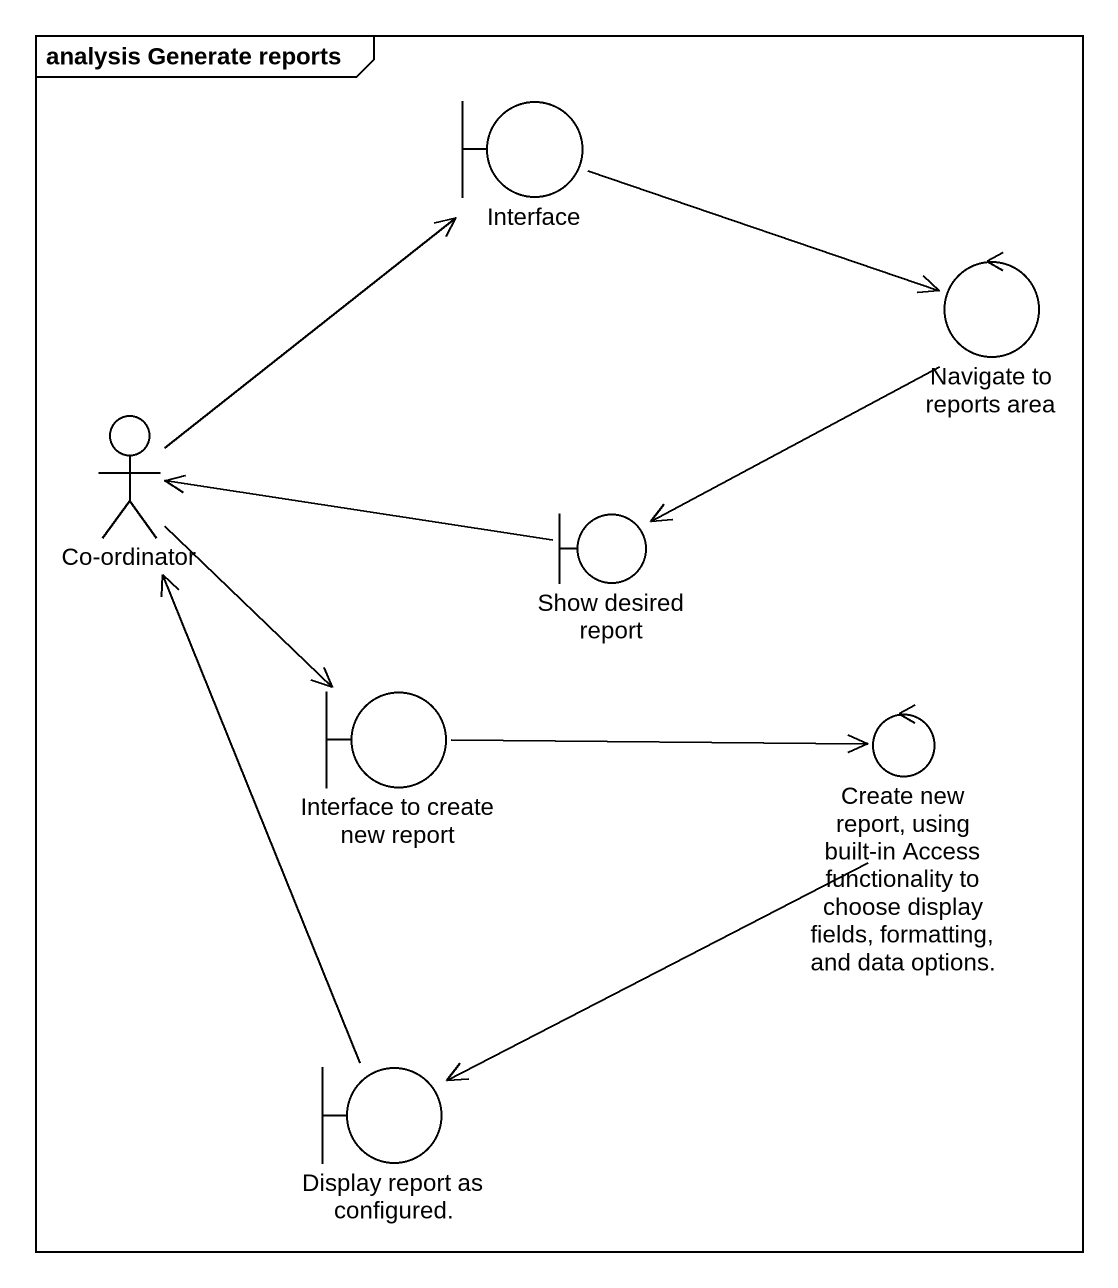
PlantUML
@startuml
mainframe analysis Generate reports
boundary "Interface" as Interface_
control "Navigate to reports area" as Navigate_to_reports_area
actor "Co-ordinator" as Co_ordinator
boundary "Show desired report" as Show_desired_report
boundary "Interface to create new report" as Interface_to_create_new
control "Create new report, using built-in Access functionality to choose display fields, formatting, and data options." as Create_new_report_using
boundary "Display report as configured." as Display_report_as_configured
Interface_ -right-> Navigate_to_reports_area
Navigate_to_reports_area --> Show_desired_report
Co_ordinator -up-> Interface_
Co_ordinator --> Interface_to_create_new
Show_desired_report -left-> Co_ordinator
Interface_to_create_new -right-> Create_new_report_using
Create_new_report_using -left-> Display_report_as_configured
Display_report_as_configured -up-> Co_ordinator
@enduml
